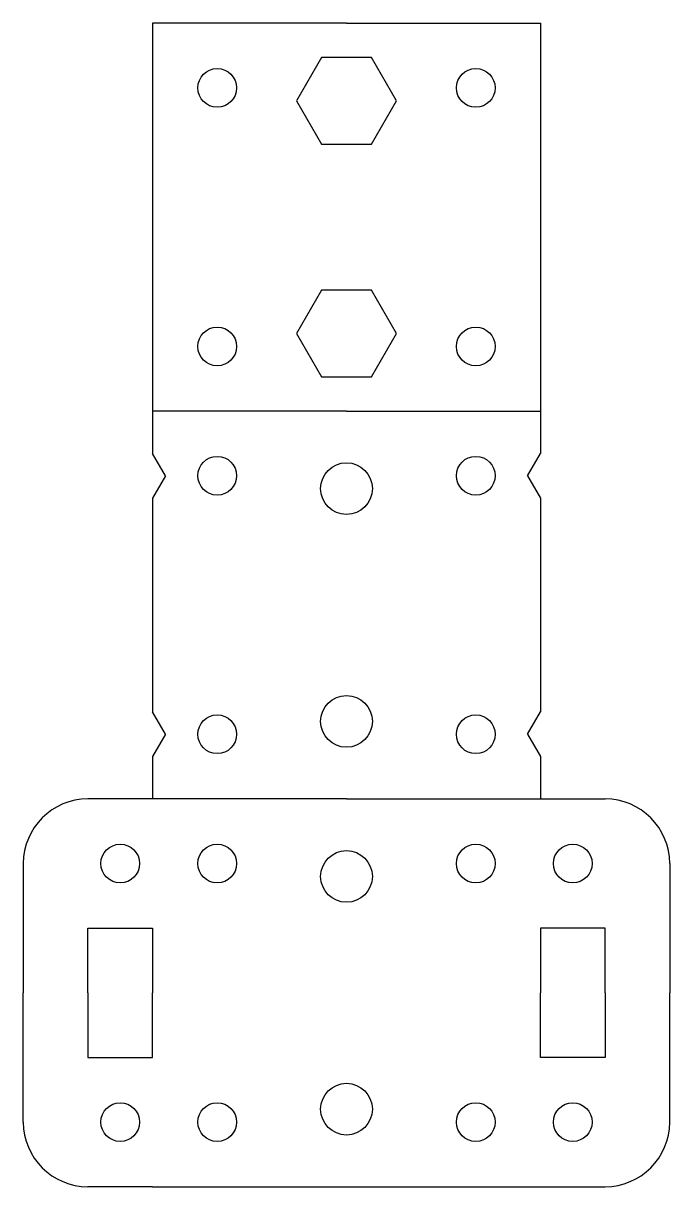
# Model space of a CAD drawing. Header units: inches. Extents: x -25 to 25, y -15 to 75.
import ezdxf

# ---------------------------------------------------------------- set-up
doc = ezdxf.new("R2010")
doc.units = ezdxf.units.IN
doc.header["$MEASUREMENT"] = 0

msp = doc.modelspace()

# ---------------------------------------------------------------- linework, layer by layer
for p, q in [((0, 75), (-15, 75)), ((-15, 75), (-15, 41.732)), ((0, 75), (15, 75)), ((15, 75), (15, 41.732)), ((0, 45), (-15, 45)), ((0, 45), (15, 45)), ((-14, 40), (-15, 41.732)), ((14, 40), (15, 41.732)), ((-14, 40), (-15, 38.268)), ((14, 40), (15, 38.268)), ((-15, 38.268), (-15, 21.732)), ((15, 38.268), (15, 21.732)), ((-14, 20), (-15, 21.732)), ((14, 20), (15, 21.732)), ((-14, 20), (-15, 18.268)), ((14, 20), (15, 18.268)), ((-15, 18.268), (-15, 15)), ((15, 18.268), (15, 15)), ((-15, 15), (-20, 15)), ((0, 15), (-15, 15)), ((0, 15), (15, 15)), ((15, 15), (20, 15)), ((-25, 10), (-25, 0)), ((25, 10), (25, 0)), ((-20, 0), (-20, 5)), ((-20, 5), (-15, 5)), ((-15, 5), (-15, 0)), ((20, 5), (15, 5)), ((15, 5), (15, 0)), ((20, 0), (20, 5)), ((-25, -10), (-25, 0)), ((-20, 0), (-20, -5)), ((-15, -5), (-15, 0)), ((15, -5), (15, 0)), ((20, 0), (20, -5)), ((25, -10), (25, 0)), ((-20, -5), (-15, -5)), ((20, -5), (15, -5)), ((-15, -15), (-20, -15)), ((-15, -15), (20, -15))]:
    msp.add_line(p, q)
for points in [[(-1.938, 72.356), (-3.875, 69), (-1.938, 65.644), (1.937, 65.644), (3.875, 69), (1.937, 72.356)], [(-1.938, 54.356), (-3.875, 51), (-1.938, 47.644), (1.937, 47.644), (3.875, 51), (1.937, 54.356)]]:
    msp.add_lwpolyline(points, close=True)
for centre, radius in [((-10, 70), 1.5), ((10, 70), 1.5), ((-10, 50), 1.5), ((10, 50), 1.5), ((-10, 40), 1.5), ((10, 40), 1.5), ((0, 39), 2), ((0, 21), 2), ((-10, 20), 1.5), ((10, 20), 1.5), ((-17.5, 10), 1.5), ((-10, 10), 1.5), ((0, 9), 2), ((10, 10), 1.5), ((17.5, 10), 1.5), ((0, -9), 2), ((-17.5, -10), 1.5), ((-10, -10), 1.5), ((10, -10), 1.5), ((17.5, -10), 1.5)]:
    msp.add_circle(centre, radius)
for centre, start, end in [((-20, 10), 90, 180), ((20, 10), 0, 90), ((-20, -10), 180, 270), ((20, -10), 270, 0)]:
    msp.add_arc(centre, 5, start, end)

doc.saveas('drawing.dxf')
